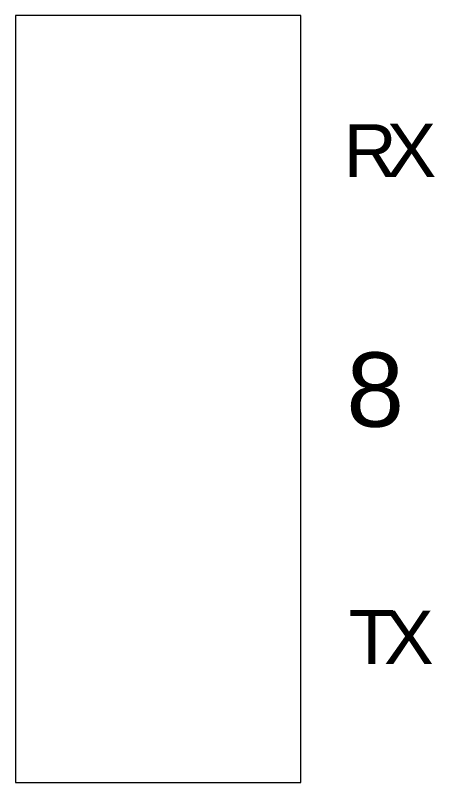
# Model space of a CAD drawing. Header units: millimetres. Extents: x 1359 to 3577, y 1333 to 3557.
# Drawn here: x 3141.37 to 3155.41, y 3263.36 to 3289.06 of the extents above; entities that cross this region are included whole.
import ezdxf

# ---------------------------------------------------------------- set-up
doc = ezdxf.new("R2010")
doc.units = ezdxf.units.MM
doc.layers.add('000-PI-Oprema', color=30, linetype='Continuous', lineweight=5)
doc.layers.add('002-PI-Kabelska kanalica', color=150, linetype='Continuous')
doc.styles.add('Arial$001H0', font='arial.ttf')

# ---------------------------------------------------------------- blocks, each defined once
blk = doc.blocks.new('westermo switch - SDI-862-SM-SC30')
at = {"layer": '000-PI-Oprema', "color": 0, "linetype": 'ByBlock', "lineweight": 0}
for points in [[(25.55085694172885, -45.57228705241141), (35.10621849287418, -45.57228705241141), (35.10621849287418, -19.86768119430781), (25.55085694172885, -19.86768119430781)], [(25.55089163748198, -45.57261627014304), (35.10625318862731, -45.57261627014304), (35.10625318862731, -19.86801041203944), (25.55089163748198, -19.86801041203944)]]:
    blk.add_lwpolyline(points, close=True, dxfattribs=at)
at = {"layer": '000-PI-Oprema', "color": 0, "linetype": 'ByBlock', "lineweight": 0, "style": 'Arial$001H0'}
for s, height, p in [('R', 1.761767217850524, (36.54134292996605, -25.27806377359957)), ('R', 1.761767217850524, (36.54137762571918, -25.2783929913312)), ('X', 1.784288459973804, (37.97808168275515, -25.27806377359957)), ('X', 1.784288459973804, (37.97811637850828, -25.2783929913312)), ('8', 2.489336412353991, (36.63022751203971, -33.64900333963305)), ('8', 2.489336412353991, (36.63026220779284, -33.64933255736469)), ('T', 1.808699916696203, (36.70977449597558, -41.59559745939623)), ('T', 1.808699916696203, (36.70980919172871, -41.59592667712786)), ('X', 1.784288459973759, (37.89285181139712, -41.59559745939623)), ('X', 1.784288459973759, (37.89288650715025, -41.59592667712786))]:
    blk.add_text(s, height=height, dxfattribs=at).set_placement(p)

msp = doc.modelspace()

# ---------------------------------------------------------------- block references
at = {"layer": '002-PI-Kabelska kanalica', "color": 0, "linetype": 'ByBlock', "lineweight": 0}
msp.add_blockref('westermo switch - SDI-862-SM-SC30', (3115.81801130096, 3308.928269487915), dxfattribs=at)

doc.saveas('drawing.dxf')
